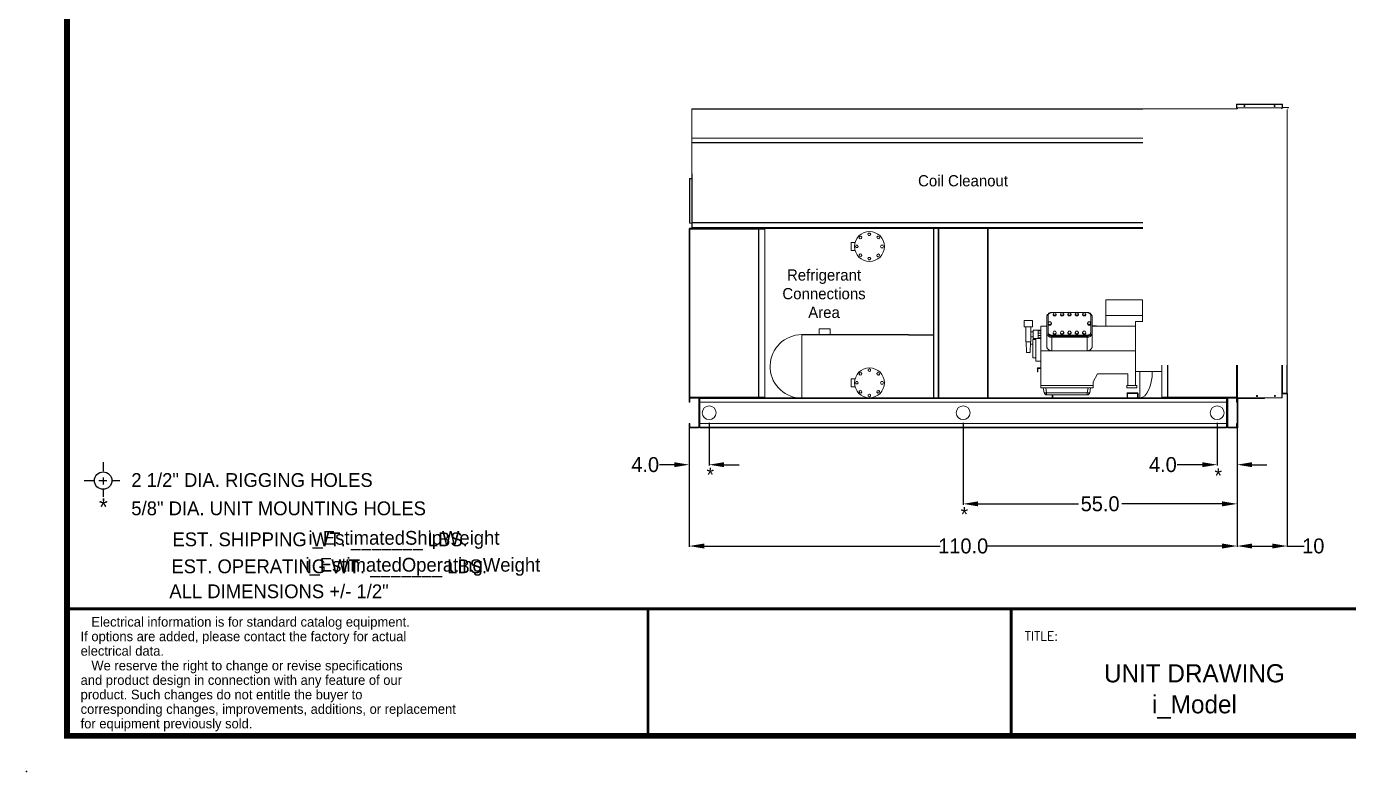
# Model space of a CAD drawing. Header units: inches. Extents: x 1763 to 2243, y -685 to -381.
# Drawn here: x 1762.8 to 2028.2, y -684.7 to -535 of the extents above; entities that cross this region are included whole.
import ezdxf
from ezdxf.enums import TextEntityAlignment as Align

# ---------------------------------------------------------------- set-up
doc = ezdxf.new("R2010")
doc.units = ezdxf.units.IN
doc.header["$MEASUREMENT"] = 0
doc.header["$PDSIZE"] = -1
doc.layers.add('L96', color=7, linetype='Continuous')
doc.styles.add('SIMPLEX', font='SIMPLEX')
doc.dimstyles.get("Standard").update_dxf_attribs({"dimtxt": 3, "dimasz": 3, "dimexe": 0.18, "dimexo": 0.0625, "dimgap": 0.09, "dimtad": 0, "dimtih": 1, "dimtoh": 1, "dimdec": 1, "dimzin": 0, "dimdsep": 46, "dimtxsty": 'Standard', "dimcen": 0.09, "dimadec": 0, "dimazin": 0, "dimtfac": 1, "dimtdec": 1, "dimtofl": 0, "dimtmove": 0, "dimatfit": 3, "dimfxl": 1, "dimtolj": 1, "dimtzin": 0, "dimarcsym": 0})

# ---------------------------------------------------------------- blocks, each defined once
blk = doc.blocks.new('*D2')
at = {"color": 0, "lineweight": -2}
for p, q in [((2005.81, -615.69), (2005.81, -623.24)), ((2001.81, -616.69), (2001.81, -623.24)), ((1998.81, -623.06), (1993.75, -623.06)), ((2008.81, -623.06), (2011.81, -623.06))]:
    blk.add_line(p, q, dxfattribs=at)
at = {"color": 0}
for points in [[(1998.81, -622.56), (1998.81, -623.56), (2001.81, -623.06)], [(2008.81, -622.56), (2008.81, -623.56), (2005.81, -623.06)]]:
    blk.add_solid(points, dxfattribs=at)
at = {"layer": 'Defpoints', "color": 0}
for p in [(2005.81, -615.63), (2001.81, -616.63), (2005.81, -623.06)]:
    blk.add_point(p, dxfattribs=at)
at = {"color": 0, "insert": (1990.91, -623.06), "char_height": 3, "attachment_point": 5}
blk.add_mtext('\\A1;4.0', dxfattribs=at)
blk = doc.blocks.new('*D3')
at = {"color": 0, "lineweight": -2}
for p, q in [((2015.89, -608.79), (2015.89, -639.58)), ((2005.81, -615.69), (2005.81, -639.58)), ((2008.81, -639.4), (2012.89, -639.4)), ((2015.89, -639.4), (2019.27, -639.4))]:
    blk.add_line(p, q, dxfattribs=at)
at = {"color": 0}
for points in [[(2008.81, -638.9), (2008.81, -639.9), (2005.81, -639.4)], [(2012.89, -638.9), (2012.89, -639.9), (2015.89, -639.4)]]:
    blk.add_solid(points, dxfattribs=at)
at = {"layer": 'Defpoints', "color": 0}
for p in [(2015.89, -608.72), (2005.81, -615.63), (2015.89, -639.4)]:
    blk.add_point(p, dxfattribs=at)
at = {"color": 0, "insert": (2021.11, -639.4), "char_height": 3, "attachment_point": 5}
blk.add_mtext('\\A1;10', dxfattribs=at)
blk = doc.blocks.new('*D4')
at = {"color": 0, "lineweight": -2}
for p, q in [((1895.82, -615.59), (1895.82, -623.24)), ((1899.82, -616.69), (1899.82, -623.24)), ((1892.82, -623.06), (1889.82, -623.06)), ((1902.82, -623.06), (1905.82, -623.06))]:
    blk.add_line(p, q, dxfattribs=at)
at = {"color": 0}
for points in [[(1892.82, -622.56), (1892.82, -623.56), (1895.82, -623.06)], [(1902.82, -622.56), (1902.82, -623.56), (1899.82, -623.06)]]:
    blk.add_solid(points, dxfattribs=at)
at = {"layer": 'Defpoints', "color": 0}
for p in [(1895.82, -615.52), (1899.82, -616.63), (1895.82, -623.06)]:
    blk.add_point(p, dxfattribs=at)
at = {"color": 0, "insert": (1886.98, -623.06), "char_height": 3, "attachment_point": 5}
blk.add_mtext('\\A1;4.0', dxfattribs=at)
blk = doc.blocks.new('*D5')
at = {"color": 0, "lineweight": -2}
for p, q in [((1895.82, -619.48), (1895.82, -639.58)), ((2005.81, -619.53), (2005.81, -639.58)), ((1898.82, -639.4), (1946.23, -639.4)), ((2002.81, -639.4), (1955.41, -639.4))]:
    blk.add_line(p, q, dxfattribs=at)
at = {"color": 0}
for points in [[(1898.82, -638.9), (1898.82, -639.9), (1895.82, -639.4)], [(2002.81, -638.9), (2002.81, -639.9), (2005.81, -639.4)]]:
    blk.add_solid(points, dxfattribs=at)
at = {"layer": 'Defpoints', "color": 0}
for p in [(1895.82, -619.41), (2005.81, -619.47), (1895.82, -639.4)]:
    blk.add_point(p, dxfattribs=at)
at = {"color": 0, "insert": (1950.82, -639.4), "char_height": 3, "attachment_point": 5}
blk.add_mtext('\\A1;110.0', dxfattribs=at)
blk = doc.blocks.new('*D12')
at = {"color": 0, "lineweight": -2}
for p, q in [((2005.81, -615.69), (2005.81, -631.11)), ((1950.82, -616.69), (1950.82, -631.11)), ((1953.82, -630.93), (1973.97, -630.93)), ((2002.81, -630.93), (1982.65, -630.93))]:
    blk.add_line(p, q, dxfattribs=at)
at = {"color": 0}
for points in [[(1953.82, -630.43), (1953.82, -631.43), (1950.82, -630.93)], [(2002.81, -630.43), (2002.81, -631.43), (2005.81, -630.93)]]:
    blk.add_solid(points, dxfattribs=at)
at = {"layer": 'Defpoints', "color": 0}
for p in [(2005.81, -615.63), (1950.82, -616.63), (1950.82, -630.93)]:
    blk.add_point(p, dxfattribs=at)
at = {"color": 0, "insert": (1978.31, -630.93), "char_height": 3, "attachment_point": 5}
blk.add_mtext('\\A1;55.0', dxfattribs=at)

msp = doc.modelspace()

# ---------------------------------------------------------------- linework, layer by layer
at = {"color": 7}
for p, q in [((1944.92, -609.63), (1944.92, -575.63)), ((1939.82, -596.95), (1918.43, -596.95)), ((1939.82, -596.95), (1944.92, -596.95)), ((1899.82, -614.63), (1899.82, -616.63)), ((1899.82, -614.63), (1899.82, -616.63)), ((1950.82, -614.63), (1950.82, -616.63)), ((2001.81, -614.63), (2001.81, -616.63)), ((2001.81, -614.63), (2001.81, -616.63))]:
    msp.add_line(p, q, dxfattribs=at)
at = {"color": 7, "linetype": 'Continuous', "lineweight": 15}
for p, q in [((1928.32, -578.43), (1928.32, -580)), ((1929.09, -578.43), (1928.32, -578.43)), ((1928.32, -580), (1929.09, -580)), ((1928.32, -605.83), (1928.32, -607.4)), ((1929.09, -605.83), (1928.32, -605.83)), ((1928.32, -607.4), (1929.09, -607.4))]:
    msp.add_line(p, q, dxfattribs=at)
at = {"color": 7, "lineweight": 25}
for p, q in [((1778.15, -622.53), (1778.15, -624.37)), ((1774.34, -626.25), (1776.21, -626.25)), ((1777.28, -626.25), (1778.86, -626.25)), ((1778.15, -625.66), (1778.15, -627.05)), ((1779.93, -626.25), (1781.52, -626.25)), ((1778.15, -628.04), (1778.15, -629.49)), ((1887.55, -677.52), (1887.55, -652)), ((1960.45, -677.52), (1960.45, -652))]:
    msp.add_line(p, q, dxfattribs=at)
for points, const_width in [([(1770.91, -677.52), (2237.47, -677.52), (2237.47, -385.92), (1770.91, -385.92), (1770.91, -677.52)], 1.17), ([(1888.24, -652), (1770.91, -652)], 0.583), ([(2237.47, -652), (1887.55, -652), (1887.55, -677.52)], 0.583), ([(1960.45, -652), (1960.45, -677.52)], 0.583)]:
    msp.add_lwpolyline(points, dxfattribs=dict(at, const_width=const_width))
at = {"color": 7, "linetype": 'Continuous', "lineweight": 15}
for points in [[(1930.41, -577.63), (1930.49, -577.36), (1930.29, -577.16), (1930.02, -577.23), (1929.94, -577.5), (1930.14, -577.7)], [(1931.69, -576.78), (1931.83, -577.02), (1932.11, -577.02), (1932.25, -576.78), (1932.11, -576.54), (1931.83, -576.54)], [(1933.59, -577.63), (1933.86, -577.71), (1934.05, -577.51), (1933.98, -577.24), (1933.71, -577.17), (1933.51, -577.36)], [(1929.75, -579.21), (1929.61, -578.97), (1929.33, -578.97), (1929.19, -579.21), (1929.33, -579.45), (1929.61, -579.45)], [(1930.4, -580.8), (1930.13, -580.73), (1929.94, -580.92), (1930.01, -581.19), (1930.28, -581.27), (1930.48, -581.07)], [(1933.58, -580.81), (1933.51, -581.08), (1933.7, -581.28), (1933.97, -581.2), (1934.05, -580.93), (1933.85, -580.73)], [(1934.24, -579.22), (1934.38, -579.47), (1934.66, -579.47), (1934.8, -579.22), (1934.66, -578.98), (1934.38, -578.98)], [(1931.69, -581.65), (1931.83, -581.41), (1932.11, -581.41), (1932.25, -581.65), (1932.11, -581.9), (1931.83, -581.9)], [(1930.4, -605.03), (1930.13, -605.11), (1929.94, -604.91), (1930.01, -604.64), (1930.28, -604.56), (1930.48, -604.76)], [(1930.41, -605.02), (1930.49, -604.75), (1930.29, -604.56), (1930.02, -604.63), (1929.94, -604.9), (1930.14, -605.1)], [(1931.99, -604.37), (1931.75, -604.23), (1931.75, -603.95), (1931.99, -603.81), (1932.23, -603.95), (1932.23, -604.23)], [(1933.58, -605.02), (1933.51, -604.75), (1933.7, -604.56), (1933.97, -604.63), (1934.05, -604.9), (1933.85, -605.1)], [(1933.59, -605.03), (1933.86, -605.11), (1934.05, -604.91), (1933.98, -604.64), (1933.71, -604.56), (1933.51, -604.76)], [(1929.75, -606.61), (1929.61, -606.37), (1929.33, -606.37), (1929.19, -606.61), (1929.33, -606.85), (1929.61, -606.85)], [(1934.24, -606.62), (1934.38, -606.86), (1934.66, -606.86), (1934.8, -606.62), (1934.66, -606.38), (1934.38, -606.38)], [(1930.41, -608.21), (1930.49, -608.48), (1930.29, -608.68), (1930.02, -608.6), (1929.94, -608.33), (1930.14, -608.13)], [(1930.4, -608.2), (1930.13, -608.13), (1929.94, -608.32), (1930.01, -608.59), (1930.28, -608.67), (1930.48, -608.47)], [(1932, -608.86), (1932.24, -609), (1932.24, -609.28), (1932, -609.42), (1931.76, -609.28), (1931.76, -609)], [(1933.59, -608.2), (1933.86, -608.13), (1934.05, -608.32), (1933.98, -608.59), (1933.71, -608.67), (1933.51, -608.47)], [(1933.58, -608.21), (1933.51, -608.48), (1933.7, -608.68), (1933.97, -608.6), (1934.05, -608.33), (1933.85, -608.13)]]:
    msp.add_lwpolyline(points, close=True, dxfattribs=at)
for centre in [(1932, -579.22), (1932, -606.62), (1932, -606.62)]:
    msp.add_circle(centre, 3, dxfattribs=at)
at = {"color": 7, "lineweight": 25}
msp.add_circle((1778.15, -626.25), 1.75, dxfattribs=at)
msp.add_point((1762.75, -684.71), dxfattribs=at)
at = {"layer": 'L96', "color": 7, "linetype": 'Continuous', "lineweight": 15}
for p, q in [((1993.86, -551.58), (1896.36, -551.58)), ((1896.36, -551.63), (1896.36, -551.58)), ((1986.89, -551.63), (1896.36, -551.63)), ((1896.36, -565.64), (1896.36, -551.63)), ((2005.81, -551.58), (1993.94, -551.58)), ((2005.67, -550.71), (2005.74, -550.71)), ((2005.67, -550.71), (2005.67, -551.38)), ((2005.67, -551.38), (2005.74, -551.38)), ((2005.74, -550.63), (2005.74, -550.71)), ((2014.88, -550.63), (2005.74, -550.63)), ((2005.74, -550.71), (2014.88, -550.71)), ((2005.74, -550.71), (2005.74, -551.38)), ((2005.74, -550.71), (2005.74, -551.38)), ((2005.74, -551.38), (2014.88, -551.38)), ((2005.81, -551.38), (2005.81, -551.58)), ((2005.89, -551.38), (2005.89, -551.58)), ((2014.81, -551.38), (2014.81, -551.58)), ((2014.88, -550.71), (2014.88, -550.63)), ((2014.88, -551.38), (2014.88, -550.71)), ((2014.88, -550.71), (2014.96, -550.71)), ((2014.88, -551.24), (2014.88, -550.71)), ((2014.88, -550.77), (2014.88, -550.77)), ((2014.88, -551.24), (2014.96, -551.24)), ((2014.89, -551.58), (2014.89, -551.24)), ((2014.96, -551.24), (2014.96, -550.71)), ((2014.96, -551.24), (2014.96, -551.32)), ((2015.86, -551.28), (2014.96, -551.24)), ((2015.85, -551.36), (2014.96, -551.32)), ((2015.86, -551.28), (2015.85, -551.36)), ((2015.85, -551.36), (2016.1, -551.37)), ((2015.86, -551.28), (2016.11, -551.29)), ((2015.89, -551.69), (2015.89, -608.72)), ((2015.89, -551.69), (2015.89, -608.72)), ((2016.11, -551.29), (2016.1, -551.37)), ((1986.89, -557.45), (1896.41, -557.45)), ((1986.89, -558.37), (1896.41, -558.37)), ((1986.89, -558.37), (1896.41, -558.37)), ((1986.89, -558.42), (1896.41, -558.42)), ((1896.41, -564.66), (1896.41, -565.59)), ((1895.92, -565.62), (1895.87, -565.62)), ((1895.87, -565.62), (1895.87, -574.52)), ((1895.92, -565.62), (1895.92, -565.57)), ((1896.36, -565.57), (1895.92, -565.57)), ((1895.92, -574.52), (1895.92, -565.62)), ((1896.36, -565.62), (1895.92, -565.62)), ((1896.36, -565.62), (1895.92, -565.62)), ((1896.41, -565.64), (1896.36, -565.64)), ((1896.36, -565.64), (1896.36, -574.42)), ((1896.41, -565.59), (1896.41, -565.64)), ((1896.41, -565.59), (1896.41, -565.59)), ((1896.41, -565.64), (1896.41, -574.42)), ((1895.82, -575.73), (1895.93, -575.73)), ((1895.82, -575.73), (1895.82, -609.52)), ((1896.11, -575.57), (1895.86, -575.57)), ((1895.86, -575.57), (1895.86, -575.63)), ((1895.93, -575.63), (1895.86, -575.63)), ((1895.87, -574.52), (1895.92, -574.52)), ((1895.92, -574.52), (1896.36, -574.52)), ((1895.92, -574.57), (1895.92, -574.52)), ((1895.92, -574.52), (1896.36, -574.52)), ((1895.92, -574.57), (1896.36, -574.57)), ((1895.93, -575.63), (1896.5, -575.63)), ((1895.93, -575.73), (1895.93, -575.63)), ((1895.93, -575.63), (1895.93, -575.63)), ((1895.93, -575.73), (1909.71, -575.73)), ((1895.93, -575.73), (1895.93, -609.52)), ((1896.36, -575.57), (1896.11, -575.57)), ((1896.11, -575.57), (1896.11, -575.63)), ((1896.36, -575.58), (1896.36, -574.42)), ((1896.36, -574.42), (1896.41, -574.42)), ((1896.61, -575.58), (1896.36, -575.58)), ((1896.36, -575.58), (1896.36, -575.63)), ((1986.89, -575.58), (1896.36, -575.58)), ((1896.36, -575.58), (1896.36, -575.58)), ((1896.41, -574.42), (1896.41, -574.46)), ((1986.89, -574.42), (1896.41, -574.42)), ((1986.89, -574.46), (1896.41, -574.46)), ((1896.41, -574.46), (1896.41, -574.47)), ((1986.89, -574.47), (1896.41, -574.47)), ((1896.41, -574.47), (1896.41, -575.39)), ((1986.89, -575.39), (1896.41, -575.39)), ((1896.61, -575.63), (1896.5, -575.63)), ((1896.61, -575.58), (1896.61, -575.63)), ((1986.89, -575.58), (1896.61, -575.58)), ((1986.89, -575.63), (1896.61, -575.63)), ((1909.71, -575.63), (1909.71, -575.73)), ((1909.71, -575.73), (1909.71, -609.52)), ((1909.71, -575.73), (1909.82, -575.73)), ((1909.82, -575.73), (1909.82, -609.52)), ((1909.82, -609.52), (1909.82, -575.73)), ((1909.82, -575.73), (1909.82, -575.73)), ((1910.97, -575.73), (1909.82, -575.73)), ((1910.97, -609.52), (1910.97, -575.73)), ((1945.82, -575.63), (1945.82, -609.63)), ((1945.82, -609.63), (1945.82, -575.63)), ((1945.92, -575.63), (1945.92, -609.63)), ((1955.71, -575.63), (1955.71, -609.63)), ((1955.82, -575.63), (1955.82, -609.63)), ((1955.82, -575.63), (1955.82, -609.63)), ((1986.83, -589.92), (1979.46, -589.92)), ((1979.46, -593.06), (1979.46, -589.92)), ((1986.83, -593.06), (1986.83, -589.92)), ((1963.09, -595.36), (1963.09, -594.11)), ((1964.71, -594.11), (1963.09, -594.11)), ((1964.71, -594.11), (1964.71, -595.36)), ((1967.6, -596.58), (1967.6, -593.38)), ((1967.85, -596.38), (1967.85, -593.18)), ((1968.04, -594.39), (1967.87, -594.64)), ((1968.36, -594.39), (1968.04, -594.39)), ((1968.52, -594.64), (1968.36, -594.39)), ((1968.6, -592.5), (1975.72, -592.5)), ((1968.6, -592.51), (1975.72, -592.51)), ((1969.03, -592.55), (1968.87, -592.79)), ((1968.87, -592.79), (1969.03, -593.04)), ((1968.87, -592.79), (1968.87, -592.93)), ((1968.87, -592.93), (1969.03, -593.18)), ((1969.36, -592.55), (1969.03, -592.55)), ((1969.03, -593.04), (1969.36, -593.04)), ((1969.03, -593.04), (1969.03, -593.18)), ((1969.03, -593.18), (1969.36, -593.18)), ((1969.52, -592.79), (1969.36, -592.55)), ((1969.36, -593.04), (1969.52, -592.79)), ((1969.36, -593.18), (1969.52, -592.93)), ((1969.36, -593.04), (1969.36, -593.18)), ((1969.52, -592.79), (1969.52, -592.93)), ((1970.51, -592.55), (1970.35, -592.79)), ((1970.35, -592.79), (1970.51, -593.04)), ((1970.35, -592.79), (1970.35, -592.93)), ((1970.35, -592.93), (1970.51, -593.18)), ((1970.84, -592.55), (1970.51, -592.55)), ((1970.51, -593.04), (1970.51, -593.18)), ((1970.51, -593.04), (1970.84, -593.04)), ((1970.51, -593.18), (1970.84, -593.18)), ((1971, -592.79), (1970.84, -592.55)), ((1970.84, -593.04), (1971, -592.79)), ((1970.84, -593.18), (1971, -592.93)), ((1970.84, -593.04), (1970.84, -593.18)), ((1971, -592.79), (1971, -592.93)), ((1972, -592.55), (1971.83, -592.79)), ((1971.83, -592.79), (1972, -593.04)), ((1971.83, -592.79), (1971.83, -592.93)), ((1971.83, -592.93), (1972, -593.18)), ((1972.32, -592.55), (1972, -592.55)), ((1972, -593.04), (1972.32, -593.04)), ((1972, -593.04), (1972, -593.18)), ((1972, -593.18), (1972.32, -593.18)), ((1972.48, -592.79), (1972.32, -592.55)), ((1972.32, -593.04), (1972.48, -592.79)), ((1972.32, -593.18), (1972.48, -592.93)), ((1972.32, -593.04), (1972.32, -593.18)), ((1972.48, -592.79), (1972.48, -592.93)), ((1973.48, -592.55), (1973.31, -592.79)), ((1973.31, -592.79), (1973.48, -593.04)), ((1973.31, -592.79), (1973.31, -592.93)), ((1973.31, -592.93), (1973.48, -593.18)), ((1973.8, -592.55), (1973.48, -592.55)), ((1973.48, -593.04), (1973.8, -593.04)), ((1973.48, -593.04), (1973.48, -593.18)), ((1973.48, -593.18), (1973.8, -593.18)), ((1973.96, -592.79), (1973.8, -592.55)), ((1973.8, -593.04), (1973.96, -592.79)), ((1973.8, -593.18), (1973.96, -592.93)), ((1973.8, -593.04), (1973.8, -593.18)), ((1973.96, -592.79), (1973.96, -592.93)), ((1974.96, -592.55), (1974.79, -592.79)), ((1974.79, -592.79), (1974.96, -593.04)), ((1974.79, -592.79), (1974.79, -592.93)), ((1974.79, -592.93), (1974.96, -593.18)), ((1975.28, -592.55), (1974.96, -592.55)), ((1974.96, -593.04), (1975.28, -593.04)), ((1974.96, -593.04), (1974.96, -593.18)), ((1974.96, -593.18), (1975.28, -593.18)), ((1975.44, -592.79), (1975.28, -592.55)), ((1975.28, -593.04), (1975.44, -592.79)), ((1975.28, -593.18), (1975.44, -592.93)), ((1975.28, -593.04), (1975.28, -593.18)), ((1975.44, -592.79), (1975.44, -592.93)), ((1975.95, -594.39), (1975.79, -594.64)), ((1976.28, -594.39), (1975.95, -594.39)), ((1976.44, -594.64), (1976.28, -594.39)), ((1976.47, -593.18), (1976.47, -596.38)), ((1976.72, -593.38), (1976.72, -596.58)), ((1986.83, -593.06), (1979.46, -593.06)), ((1979.46, -595.2), (1979.46, -593.06)), ((1985.42, -594.32), (1986.89, -594.32)), ((1985.42, -599.39), (1985.42, -594.32)), ((1986.83, -594.32), (1986.83, -593.06)), ((1918.43, -596.95), (1918.43, -609.69)), ((1964.71, -595.36), (1963.09, -595.36)), ((1963.4, -598.36), (1963.4, -595.36)), ((1964.4, -596.53), (1964.4, -595.36)), ((1964.4, -596.36), (1964.9, -596.36)), ((1964.4, -596.53), (1964.4, -597.19)), ((1964.4, -598.36), (1964.4, -597.19)), ((1964.9, -596.05), (1966.4, -596.05)), ((1964.9, -596.05), (1964.9, -597.68)), ((1965.9, -596.16), (1966.4, -596.16)), ((1965.9, -596.16), (1965.9, -596.65)), ((1965.9, -596.65), (1966.4, -596.65)), ((1965.9, -596.65), (1965.9, -597.08)), ((1965.9, -597.08), (1966.4, -597.08)), ((1965.9, -597.08), (1965.9, -597.57)), ((1966.4, -595.2), (1967.6, -595.2)), ((1966.4, -600.18), (1966.4, -595.2)), ((1967.6, -596.58), (1967.6, -599.29)), ((1967.85, -596.38), (1967.85, -596.58)), ((1967.87, -594.64), (1968.03, -594.89)), ((1967.87, -594.64), (1967.87, -594.77)), ((1967.87, -594.77), (1968.03, -595.03)), ((1968.03, -594.89), (1968.36, -594.89)), ((1968.03, -594.89), (1968.03, -595.03)), ((1968.03, -595.03), (1968.36, -595.03)), ((1968.36, -594.89), (1968.52, -594.64)), ((1968.36, -595.03), (1968.52, -594.78)), ((1968.36, -594.89), (1968.36, -595.03)), ((1968.52, -594.64), (1968.52, -594.78)), ((1968.6, -597.04), (1968.6, -597.25)), ((1975.72, -597.04), (1968.6, -597.04)), ((1969.03, -596.24), (1968.87, -596.49)), ((1968.87, -596.49), (1969.03, -596.74)), ((1968.87, -596.49), (1968.87, -596.62)), ((1968.87, -596.62), (1969.03, -596.87)), ((1969.36, -596.24), (1969.03, -596.24)), ((1969.03, -596.74), (1969.36, -596.74)), ((1969.03, -596.74), (1969.03, -596.87)), ((1969.03, -596.87), (1969.36, -596.87)), ((1969.52, -596.49), (1969.36, -596.24)), ((1969.36, -596.74), (1969.52, -596.49)), ((1969.36, -596.87), (1969.52, -596.62)), ((1969.36, -596.74), (1969.36, -596.87)), ((1969.52, -596.49), (1969.52, -596.62)), ((1970.51, -596.24), (1970.35, -596.49)), ((1970.35, -596.49), (1970.51, -596.74)), ((1970.35, -596.49), (1970.35, -596.62)), ((1970.35, -596.62), (1970.51, -596.87)), ((1970.84, -596.24), (1970.51, -596.24)), ((1970.51, -596.74), (1970.84, -596.74)), ((1970.51, -596.74), (1970.51, -596.87)), ((1970.51, -596.87), (1970.84, -596.87)), ((1971, -596.49), (1970.84, -596.24)), ((1970.84, -596.74), (1971, -596.49)), ((1970.84, -596.87), (1971, -596.62)), ((1970.84, -596.74), (1970.84, -596.87)), ((1971, -596.49), (1971, -596.62)), ((1972, -596.24), (1971.83, -596.49)), ((1971.83, -596.49), (1972, -596.74)), ((1971.83, -596.49), (1971.83, -596.62)), ((1971.83, -596.62), (1972, -596.87)), ((1972.32, -596.24), (1972, -596.24)), ((1972, -596.74), (1972.32, -596.74)), ((1972, -596.74), (1972, -596.87)), ((1972, -596.87), (1972.32, -596.87)), ((1972.48, -596.49), (1972.32, -596.24)), ((1972.32, -596.74), (1972.48, -596.49)), ((1972.32, -596.87), (1972.48, -596.62)), ((1972.32, -596.74), (1972.32, -596.87)), ((1972.48, -596.49), (1972.48, -596.62)), ((1973.48, -596.24), (1973.31, -596.49)), ((1973.31, -596.49), (1973.48, -596.74)), ((1973.31, -596.49), (1973.31, -596.62)), ((1973.31, -596.62), (1973.48, -596.87)), ((1973.8, -596.24), (1973.48, -596.24)), ((1973.48, -596.74), (1973.48, -596.87)), ((1973.48, -596.74), (1973.8, -596.74)), ((1973.48, -596.87), (1973.8, -596.87)), ((1973.96, -596.49), (1973.8, -596.24)), ((1973.8, -596.74), (1973.96, -596.49)), ((1973.8, -596.87), (1973.96, -596.62)), ((1973.8, -596.74), (1973.8, -596.87)), ((1973.96, -596.49), (1973.96, -596.62)), ((1974.96, -596.24), (1974.79, -596.49)), ((1974.79, -596.49), (1974.96, -596.74)), ((1974.79, -596.49), (1974.79, -596.62)), ((1974.79, -596.62), (1974.96, -596.87)), ((1975.28, -596.24), (1974.96, -596.24)), ((1974.96, -596.74), (1974.96, -596.87)), ((1974.96, -596.74), (1975.28, -596.74)), ((1974.96, -596.87), (1975.28, -596.87)), ((1975.44, -596.49), (1975.28, -596.24)), ((1975.28, -596.74), (1975.44, -596.49)), ((1975.28, -596.87), (1975.44, -596.62)), ((1975.28, -596.74), (1975.28, -596.87)), ((1975.44, -596.49), (1975.44, -596.62)), ((1975.72, -597.04), (1975.72, -597.25)), ((1975.79, -594.64), (1975.96, -594.89)), ((1975.79, -594.64), (1975.79, -594.78)), ((1975.79, -594.78), (1975.96, -595.03)), ((1975.96, -594.89), (1976.28, -594.89)), ((1975.96, -594.89), (1975.96, -595.03)), ((1975.96, -595.03), (1976.28, -595.03)), ((1976.28, -594.89), (1976.44, -594.64)), ((1976.28, -595.03), (1976.44, -594.77)), ((1976.28, -594.89), (1976.28, -595.03)), ((1976.44, -594.64), (1976.44, -594.77)), ((1976.47, -596.38), (1976.47, -596.58)), ((1977.59, -595.14), (1976.72, -595.14)), ((1976.72, -595.2), (1985.42, -595.2)), ((1976.72, -596.58), (1976.72, -599.29)), ((1977.59, -595.14), (1977.59, -595.2)), ((1964.4, -598.36), (1963.4, -598.36)), ((1963.54, -600.53), (1963.46, -598.36)), ((1964.34, -598.36), (1964.26, -600.53)), ((1964.32, -598.88), (1964.78, -598.88)), ((1964.9, -597.36), (1964.4, -597.36)), ((1964.78, -597.89), (1965.4, -597.89)), ((1964.78, -597.89), (1964.78, -601.62)), ((1966.4, -597.68), (1964.9, -597.68)), ((1965.4, -597.68), (1965.4, -602.26)), ((1965.9, -597.57), (1966.4, -597.57)), ((1975.72, -597.25), (1968.6, -597.25)), ((1968.6, -597.47), (1968.6, -600.18)), ((1975.72, -597.47), (1968.6, -597.47)), ((1975.72, -597.47), (1975.72, -600.18)), ((1985.42, -599.39), (1985.42, -600.18)), ((1963.54, -600.53), (1964.26, -600.53)), ((1965.4, -601.62), (1964.78, -601.62)), ((1966.4, -602.26), (1965.4, -602.26)), ((1966.4, -600.18), (1968.6, -600.18)), ((1966.4, -607.13), (1966.4, -600.18)), ((1975.72, -600.18), (1968.6, -600.18)), ((1975.72, -600.18), (1985.42, -600.18)), ((1985.42, -600.18), (1985.42, -607.13)), ((1965.81, -603.74), (1965.71, -603.74)), ((1965.71, -604.38), (1965.71, -603.74)), ((1965.71, -604.38), (1965.81, -604.38)), ((1965.81, -603.63), (1965.81, -603.73)), ((1965.81, -603.63), (1966.19, -603.63)), ((1965.81, -603.73), (1966.19, -603.73)), ((1965.81, -604.38), (1965.81, -603.74)), ((1966.4, -603.63), (1966.19, -603.63)), ((1966.19, -603.63), (1966.19, -603.73)), ((1966.4, -603.73), (1966.19, -603.73)), ((1977.8, -604.79), (1976.89, -606.41)), ((1980.01, -604.79), (1977.8, -604.79)), ((1983.88, -604.79), (1980.01, -604.79)), ((1983.88, -607.13), (1983.88, -604.79)), ((1990.67, -604.32), (1985.42, -604.32)), ((1986.28, -604.32), (1986.28, -609.63)), ((1986.29, -604.32), (1986.29, -609.62)), ((1986.3, -604.32), (1986.3, -609.63)), ((1990.67, -609.52), (1990.67, -603.08)), ((1991.81, -603.08), (1991.81, -609.52)), ((1991.81, -609.52), (1991.81, -603.08)), ((1991.92, -603.08), (1991.92, -609.52)), ((2005.71, -603.08), (2005.71, -609.52)), ((2005.81, -603.08), (2005.81, -609.63)), ((2005.89, -603.08), (2005.89, -609.63)), ((2014.81, -603.08), (2014.81, -609.63)), ((2014.81, -603.08), (2014.81, -609.63)), ((2014.89, -609.63), (2014.89, -603.08)), ((2014.89, -609.63), (2014.89, -603.08)), ((2014.96, -608.22), (2014.96, -603.08)), ((2014.96, -603.08), (2014.96, -608.72)), ((2014.96, -608.22), (2014.96, -603.08)), ((2014.96, -603.08), (2014.96, -608.72)), ((2015.81, -603.08), (2015.81, -608.72)), ((2015.81, -603.08), (2015.81, -608.72)), ((1976.89, -607.13), (1966.4, -607.13)), ((1966.4, -607.63), (1966.4, -607.13)), ((1976.89, -607.63), (1966.4, -607.63)), ((1966.9, -607.63), (1967.08, -608.62)), ((1967.57, -608.62), (1967.39, -607.63)), ((1975.91, -607.63), (1975.73, -608.62)), ((1976.23, -608.62), (1976.4, -607.63)), ((1976.89, -606.41), (1976.89, -607.13)), ((1976.89, -607.63), (1976.89, -607.13)), ((1983.65, -607.13), (1983.65, -607.63)), ((1985.65, -607.13), (1983.65, -607.13)), ((1983.65, -607.63), (1985.65, -607.63)), ((1985.65, -607.63), (1985.65, -607.13)), ((1895.82, -609.52), (1895.93, -609.52)), ((1895.82, -609.63), (1895.82, -609.53)), ((1895.82, -609.53), (1895.82, -609.53)), ((1895.93, -609.63), (1895.82, -609.63)), ((1895.82, -609.74), (1895.92, -609.74)), ((1895.82, -609.74), (1895.82, -610.51)), ((1895.92, -610.51), (1895.82, -610.51)), ((1895.92, -609.74), (1895.92, -610.51)), ((1895.93, -609.52), (1909.71, -609.52)), ((1895.93, -609.53), (1895.93, -609.63)), ((1895.93, -609.73), (1895.93, -609.63)), ((1897.71, -609.63), (1895.93, -609.63)), ((1897.71, -609.73), (1895.93, -609.73)), ((1897.71, -609.63), (1909.71, -609.63)), ((1897.71, -609.63), (1897.71, -609.73)), ((1897.72, -609.74), (1897.82, -609.74)), ((1897.72, -615.52), (1897.72, -609.74)), ((1897.82, -609.74), (1897.92, -609.74)), ((1897.82, -615.52), (1897.82, -609.74)), ((1897.88, -609.63), (1897.88, -609.74)), ((1897.88, -609.63), (1897.93, -609.63)), ((1897.92, -615.52), (1897.92, -609.74)), ((1897.92, -609.74), (1897.93, -609.74)), ((1897.93, -609.63), (2003.71, -609.63)), ((1897.93, -609.63), (1897.93, -609.74)), ((1897.93, -609.74), (2003.71, -609.74)), ((1897.93, -609.74), (1897.93, -610.51)), ((1897.93, -610.51), (2003.71, -610.51)), ((1897.93, -614.76), (1897.93, -610.51)), ((1909.71, -609.52), (1909.71, -609.63)), ((1909.71, -609.52), (1909.82, -609.52)), ((1909.83, -609.53), (1909.71, -609.53)), ((1909.82, -609.52), (1909.82, -609.52)), ((1909.82, -609.52), (1910.97, -609.52)), ((1909.83, -609.63), (1909.83, -609.53)), ((1909.9, -609.53), (1909.83, -609.53)), ((1909.9, -609.53), (1909.9, -609.52)), ((1909.9, -609.53), (1909.9, -609.52)), ((1909.9, -609.52), (1909.9, -609.53)), ((1909.9, -609.53), (1909.9, -609.52)), ((1909.9, -609.52), (1909.9, -609.53)), ((1909.9, -609.52), (1909.9, -609.53)), ((1909.9, -609.53), (1909.9, -609.53)), ((1909.9, -609.53), (1909.9, -609.53)), ((1909.9, -609.53), (1909.9, -609.53)), ((1911.9, -609.63), (1911.9, -609.53)), ((1911.9, -609.63), (1911.9, -609.53)), ((1944.92, -609.63), (1956.71, -609.63)), ((1975.73, -608.62), (1967.57, -608.62)), ((1967.57, -609.04), (1967.57, -608.62)), ((1967.57, -609.04), (1975.73, -609.04)), ((1968.71, -609.63), (1968.71, -609.04)), ((1968.81, -609.63), (1968.81, -609.04)), ((1975.73, -608.62), (1975.73, -609.04)), ((1983.71, -608.74), (1983.81, -608.74)), ((1983.71, -609.63), (1983.71, -608.74)), ((1983.81, -608.63), (1985.81, -608.63)), ((1983.81, -608.73), (1983.81, -608.63)), ((1983.81, -608.73), (1985.81, -608.73)), ((1983.81, -609.63), (1983.81, -608.74)), ((1985.81, -608.63), (1985.81, -608.73)), ((1985.81, -608.74), (1985.92, -608.74)), ((1985.81, -608.74), (1985.81, -609.63)), ((1985.92, -608.74), (1985.92, -609.63)), ((1986.29, -609.62), (1986.28, -609.63)), ((1986.3, -609.63), (1986.29, -609.62)), ((1991.81, -609.52), (1990.67, -609.52)), ((1991.92, -609.52), (1991.81, -609.52)), ((1991.81, -609.52), (1991.81, -609.52)), ((2005.71, -609.52), (1991.92, -609.52)), ((1991.92, -609.52), (1991.92, -609.63)), ((2003.92, -609.63), (1991.92, -609.63)), ((2003.71, -609.63), (2003.71, -609.74)), ((2003.71, -609.74), (2003.71, -610.51)), ((2003.81, -609.74), (2003.71, -609.74)), ((2003.71, -609.74), (2003.71, -615.52)), ((2003.71, -609.74), (2003.71, -609.74)), ((2003.71, -614.76), (2003.71, -610.51)), ((2003.81, -609.74), (2003.81, -615.52)), ((2003.81, -609.74), (2003.92, -609.74)), ((2003.92, -609.73), (2003.92, -609.63)), ((2003.92, -609.63), (2005.71, -609.63)), ((2003.92, -609.73), (2005.71, -609.73)), ((2003.92, -615.52), (2003.92, -609.74)), ((2005.81, -609.52), (2005.71, -609.52)), ((2005.71, -609.53), (2005.71, -609.63)), ((2005.71, -609.63), (2005.71, -609.73)), ((2005.71, -609.74), (2005.81, -609.74)), ((2005.71, -609.74), (2005.71, -610.51)), ((2005.71, -610.51), (2005.81, -610.51)), ((2005.81, -609.63), (2005.89, -609.63)), ((2005.81, -609.63), (2005.81, -609.74)), ((2005.81, -609.74), (2005.81, -610.51)), ((2005.81, -610.51), (2005.81, -614.76)), ((2005.89, -609.63), (2014.81, -609.63)), ((2005.95, -609.63), (2005.95, -615.63)), ((2005.95, -609.63), (2005.95, -615.63)), ((2005.95, -609.76), (2011.31, -609.76)), ((2007.32, -609.77), (2007.81, -609.77)), ((2011.31, -609.63), (2011.31, -609.76)), ((2014.81, -609.63), (2014.89, -609.63)), ((2014.96, -608.22), (2014.89, -608.22)), ((2014.96, -608.72), (2014.89, -608.72)), ((2015.81, -608.73), (2014.89, -608.73)), ((2015.81, -608.8), (2014.89, -608.8)), ((2014.96, -608.22), (2014.96, -608.72)), ((2014.96, -608.72), (2014.96, -608.72)), ((2015.81, -608.72), (2014.96, -608.72)), ((2015.89, -608.72), (2015.81, -608.72)), ((2015.81, -608.73), (2015.81, -608.8)), ((1895.82, -614.76), (1895.82, -615.52)), ((1895.82, -614.76), (1895.92, -614.76)), ((1895.92, -615.52), (1895.82, -615.52)), ((1895.92, -614.76), (1895.92, -615.52)), ((1895.93, -615.63), (1895.93, -615.53)), ((1895.93, -615.53), (1897.71, -615.53)), ((1895.93, -615.63), (1897.71, -615.63)), ((1897.71, -615.53), (1897.71, -615.63)), ((1897.82, -615.52), (1897.72, -615.52)), ((1897.82, -615.52), (1897.92, -615.52)), ((1897.93, -615.52), (1897.92, -615.52)), ((1897.93, -614.76), (1897.93, -615.52)), ((1897.93, -614.76), (2003.71, -614.76)), ((1897.93, -615.52), (2003.71, -615.52)), ((1897.93, -615.52), (1897.93, -615.63)), ((1897.93, -615.63), (2003.71, -615.63)), ((2003.71, -614.76), (2003.71, -615.52)), ((2003.71, -615.52), (2003.71, -615.63)), ((2003.81, -615.52), (2003.71, -615.52)), ((2003.71, -615.52), (2003.71, -615.52)), ((2003.92, -615.52), (2003.81, -615.52)), ((2003.92, -615.63), (2003.92, -615.53)), ((2005.71, -615.53), (2003.92, -615.53)), ((2005.71, -615.63), (2003.92, -615.63)), ((2005.71, -614.76), (2005.71, -615.52)), ((2005.81, -614.76), (2005.71, -614.76)), ((2005.81, -615.52), (2005.71, -615.52)), ((2005.71, -615.53), (2005.71, -615.63)), ((2005.81, -614.76), (2005.81, -615.52)), ((2005.81, -615.52), (2005.81, -615.63)), ((2005.95, -615.63), (2005.81, -615.63)), ((2005.95, -615.63), (2005.95, -615.63))]:
    msp.add_line(p, q, dxfattribs=at)
at = {"layer": 'L96', "color": 7, "linetype": 'Continuous', "lineweight": 15, "flags": 128}
for points in [[(1967.6, -593.38), (1967.6, -593.28), (1967.63, -593.17), (1967.66, -593.07), (1967.71, -592.97), (1967.77, -592.88), (1967.85, -592.79), (1967.93, -592.72), (1968.03, -592.65), (1968.13, -592.6), (1968.24, -592.55), (1968.36, -592.52), (1968.48, -592.5), (1968.6, -592.5)], [(1967.85, -593.18), (1967.85, -593.08), (1967.88, -592.99), (1967.91, -592.9), (1967.97, -592.82), (1968.03, -592.74), (1968.11, -592.67), (1968.19, -592.62), (1968.28, -592.57), (1968.39, -592.54), (1968.49, -592.52), (1968.6, -592.51)], [(1975.72, -592.5), (1975.84, -592.5), (1975.96, -592.52), (1976.07, -592.55), (1976.18, -592.6), (1976.29, -592.65), (1976.38, -592.72), (1976.47, -592.79), (1976.54, -592.88), (1976.6, -592.97), (1976.65, -593.07), (1976.69, -593.17), (1976.71, -593.28), (1976.72, -593.38)], [(1975.72, -592.51), (1975.83, -592.52), (1975.93, -592.54), (1976.03, -592.57), (1976.12, -592.62), (1976.21, -592.67), (1976.29, -592.74), (1976.35, -592.82), (1976.4, -592.9), (1976.44, -592.99), (1976.46, -593.08), (1976.47, -593.18)], [(1968.6, -597.47), (1968.48, -597.46), (1968.36, -597.44), (1968.24, -597.41), (1968.13, -597.37), (1968.03, -597.31), (1967.93, -597.25), (1967.85, -597.17), (1967.77, -597.09), (1967.71, -597), (1967.66, -596.9), (1967.63, -596.8), (1967.6, -596.69), (1967.6, -596.58)], [(1968.6, -597.04), (1968.49, -597.04), (1968.39, -597.02), (1968.28, -596.98), (1968.19, -596.94), (1968.11, -596.88), (1968.03, -596.81), (1967.97, -596.74), (1967.91, -596.65), (1967.88, -596.56), (1967.85, -596.47), (1967.85, -596.38)], [(1968.6, -597.25), (1968.49, -597.24), (1968.39, -597.22), (1968.28, -597.19), (1968.19, -597.14), (1968.11, -597.09), (1968.03, -597.02), (1967.97, -596.94), (1967.91, -596.86), (1967.88, -596.77), (1967.85, -596.68), (1967.85, -596.58)], [(1976.47, -596.38), (1976.46, -596.47), (1976.44, -596.56), (1976.4, -596.65), (1976.35, -596.74), (1976.29, -596.81), (1976.21, -596.88), (1976.12, -596.94), (1976.03, -596.98), (1975.93, -597.02), (1975.83, -597.04), (1975.72, -597.04)], [(1976.47, -596.58), (1976.46, -596.68), (1976.44, -596.77), (1976.4, -596.86), (1976.35, -596.94), (1976.29, -597.02), (1976.21, -597.09), (1976.12, -597.14), (1976.03, -597.19), (1975.93, -597.22), (1975.83, -597.24), (1975.72, -597.25)], [(1976.72, -596.58), (1976.71, -596.69), (1976.69, -596.8), (1976.65, -596.9), (1976.6, -597), (1976.54, -597.09), (1976.47, -597.17), (1976.38, -597.25), (1976.29, -597.31), (1976.18, -597.37), (1976.07, -597.41), (1975.96, -597.44), (1975.84, -597.46), (1975.72, -597.47)], [(1968.6, -600.18), (1968.48, -600.17), (1968.36, -600.15), (1968.24, -600.12), (1968.13, -600.07), (1968.03, -600.02), (1967.93, -599.95), (1967.85, -599.88), (1967.77, -599.79), (1967.71, -599.7), (1967.66, -599.6), (1967.63, -599.5), (1967.6, -599.39), (1967.6, -599.29)], [(1976.72, -599.29), (1976.71, -599.39), (1976.69, -599.5), (1976.65, -599.6), (1976.6, -599.7), (1976.54, -599.79), (1976.47, -599.88), (1976.38, -599.95), (1976.29, -600.02), (1976.18, -600.07), (1976.07, -600.12), (1975.96, -600.15), (1975.84, -600.17), (1975.72, -600.18)], [(1909.83, -609.63), (1909.83, -609.61), (1909.83, -609.59), (1909.83, -609.57), (1909.83, -609.56), (1909.83, -609.54), (1909.83, -609.53), (1909.83, -609.53), (1909.83, -609.53)], [(1967.57, -608.62), (1967.48, -608.64), (1967.4, -608.65), (1967.33, -608.65), (1967.26, -608.66), (1967.2, -608.66), (1967.15, -608.65), (1967.11, -608.65), (1967.09, -608.64), (1967.08, -608.62)], [(1976.23, -608.62), (1976.22, -608.64), (1976.19, -608.65), (1976.15, -608.65), (1976.11, -608.66), (1976.04, -608.66), (1975.98, -608.65), (1975.9, -608.65), (1975.82, -608.64), (1975.73, -608.62)]]:
    msp.add_lwpolyline(points, dxfattribs=at)
at = {"layer": 'L96', "color": 7, "linetype": 'Continuous', "lineweight": 15}
msp.add_lwpolyline([(1921.93, -595.76), (1924.14, -595.76), (1924.14, -596.95), (1921.93, -596.95)], close=True, dxfattribs=at)
for centre, radius in [((2007.27, -551.01), 0.0995), ((2013.35, -551.01), 0.0995), ((2009.81, -609.26), 0.0995), ((2013.39, -609.26), 0.0995), ((1899.82, -612.63), 1.38), ((1950.82, -612.63), 1.38), ((2001.81, -612.63), 1.38)]:
    msp.add_circle(centre, radius, dxfattribs=at)
for centre, radius, start, end in [((2005.74, -550.71), 0.0757, 90, 180), ((2005.74, -550.71), 0.001, 90, 180), ((2014.88, -550.71), 0.0757, 0, 90), ((2014.88, -550.71), 0.001, 0, 90), ((2014.96, -551.24), 0.0757, 196.653, 267.5), ((2014.96, -551.24), 0.001, 180, 267.5), ((1895.92, -565.62), 0.0488, 90, 180), ((1895.92, -565.62), 0.001, 90, 180), ((1895.92, -574.52), 0.0488, 180, 270), ((1895.92, -574.52), 0.001, 180, 270), ((1918.43, -603.32), 6.38, 90, 266.358), ((1965.81, -603.74), 0.106, 90, 180), ((1965.81, -603.74), 0.001, 90, 180), ((1895.93, -609.74), 0.106, 90, 180), ((1895.93, -609.74), 0.001, 90, 180), ((1897.71, -609.74), 0.106, 360, 90), ((1897.71, -609.74), 0.001, 0, 90), ((1967.57, -608.54), 0.5, 190, 270), ((1975.73, -608.54), 0.5, 270, 350), ((1983.81, -608.74), 0.106, 90, 180), ((1983.81, -608.74), 0.001, 90, 180), ((1985.81, -608.74), 0.106, 0, 90), ((1985.81, -608.74), 0.001, 0, 90), ((2003.92, -609.74), 0.106, 90, 180), ((2003.92, -609.74), 0.001, 90, 180), ((2005.71, -609.74), 0.106, 0, 90), ((2005.71, -609.74), 0.001, 0, 90), ((2015.81, -608.72), 0.001, 270, 0), ((2015.81, -608.72), 0.0757, 270, 0), ((1895.93, -615.52), 0.106, 180, 270), ((1895.93, -615.52), 0.001, 180, 270), ((1897.71, -615.52), 0.106, 270, 0), ((1897.71, -615.52), 0.001, 270, 0), ((2003.92, -615.52), 0.106, 180, 270), ((2003.92, -615.52), 0.001, 180, 270), ((2005.71, -615.52), 0.001, 270, 0), ((2005.71, -615.52), 0.106, 270, 0)]:
    msp.add_arc(centre, radius, start, end, dxfattribs=at)
at = {"layer": 'L96', "color": 7, "linetype": 'Continuous', "lineweight": 15, "extrusion": (4.3e-15, 0, -1)}
msp.add_ellipse((1986.29, -604.26), major_axis=(0, 5.38), ratio=0.465116, start_param=1.582424, end_param=3.136731, dxfattribs=at)
at = {"layer": 'L96', "color": 7, "linetype": 'Continuous', "lineweight": 15}
for points, knots in [([(1895.93, -575.63), (1895.91, -575.63), (1895.88, -575.63), (1895.85, -575.66), (1895.82, -575.69), (1895.82, -575.72), (1895.82, -575.73)], [0, 0, 0, 0, 0.249989, 0.499993, 0.749997, 1, 1, 1, 1]), ([(1895.93, -575.73), (1895.93, -575.72), (1895.93, -575.69), (1895.93, -575.66), (1895.93, -575.63), (1895.93, -575.63), (1895.93, -575.63)], [0, 0, 0, 0, 0.249999, 0.500009, 0.749998, 1, 1, 1, 1]), ([(1895.82, -609.52), (1895.82, -609.54), (1895.82, -609.57), (1895.85, -609.6), (1895.88, -609.63), (1895.91, -609.63), (1895.93, -609.63)], [0, 0, 0, 0, 0.250005, 0.499999, 0.750011, 1, 1, 1, 1]), ([(1895.93, -609.63), (1895.93, -609.63), (1895.93, -609.63), (1895.93, -609.6), (1895.93, -609.57), (1895.93, -609.54), (1895.93, -609.52)], [0, 0, 0, 0, 0.250001, 0.499999, 0.75, 1, 1, 1, 1]), ([(2005.71, -609.63), (2005.71, -609.63), (2005.71, -609.63), (2005.71, -609.6), (2005.71, -609.57), (2005.71, -609.54), (2005.71, -609.52)], [0, 0, 0, 0, 0.250001, 0.499999, 0.75, 1, 1, 1, 1]), ([(2005.81, -609.52), (2005.81, -609.54), (2005.81, -609.57), (2005.78, -609.6), (2005.75, -609.63), (2005.72, -609.63), (2005.71, -609.63)], [0, 0, 0, 0, 0.250001, 0.5, 0.75, 1, 1, 1, 1])]:
    msp.add_open_spline(points, degree=3, knots=knots, dxfattribs=at)

# ---------------------------------------------------------------- texts
at = {"color": 7, "text_generation_flag": 2}
for p in [(1900.8, -626.52), (2002.79, -626.7), (1951.8, -634.48)]:
    msp.add_text('*', height=2.89, dxfattribs=at).set_placement(p)
at = {"color": 7, "lineweight": 25}
for s, height, p in [('2 1/2" DIA. RIGGING HOLES', 2.7702, (1783.81, -627.53)), ('5/8" DIA. UNIT MOUNTING HOLES', 2.7702, (1783.81, -633.21)), ('   Electrical information is for standard catalog equipment.', 1.9415, (1773.63, -655.6)), ('If options are added, please contact the factory for actual', 1.9415, (1773.63, -658.52)), ('electrical data.', 1.9415, (1773.63, -661.43)), ('   We reserve the right to change or revise specifications', 1.9415, (1773.63, -664.38)), ('and product design in connection with any feature of our', 1.9415, (1773.63, -667.29)), ('product. Such changes do not entitle the buyer to', 1.9415, (1773.63, -670.2)), ('corresponding changes, improvements, additions, or replacement ', 1.9415, (1773.63, -673.11)), ('for equipment previously sold.', 1.9415, (1773.63, -676.03))]:
    msp.add_text(s, height=height, dxfattribs=at).set_placement(p)
for s, height, p in [('*', 3.41, (1778.22, -633.26)), ('EST. SHIPPING WT. _______ LBS.', 2.7702, (1821.71, -639.44)), ('i_EstimatedShipWeight', 2.7734, (1838.55, -639.14)), ('EST. OPERATING WT. _______ LBS.', 2.7702, (1823.55, -644.86)), ('i_EstimatedOperatingWeight', 2.7702, (1842.34, -644.55)), ('ALL DIMENSIONS +/- 1/2"', 2.7702, (1813.46, -649.88)), ('UNIT DRAWING', 3.645, (1997.24, -666.79)), ('i_Model', 3.645, (1997.24, -673.01))]:
    msp.add_text(s, height=height, dxfattribs=at).set_placement(p, align=Align.CENTER)
at = {"color": 7, "lineweight": 25, "style": 'SIMPLEX'}
msp.add_text('TITLE:', height=1.822, dxfattribs=at).set_placement((1963.18, -658.38))
at = {"color": 7, "char_height": 2.25, "attachment_point": 8}
for s, insert in [('Coil Cleanout', (1950.79, -567.18)), ('Refrigerant\\PConnections\\PArea', (1922.88, -593.61))]:
    msp.add_mtext(s, dxfattribs=dict(at, insert=insert))

# ---------------------------------------------------------------- dimensions: what is measured, and where the dimension line sits
at = {"color": 7}
dim = msp.add_linear_dim(base=(2015.89, -639.4), p1=(2005.81, -615.63), p2=(2015.89, -608.72), angle=180, text='10', dimstyle='Standard', dxfattribs=at)
dim.commit()
dim.dimension.update_dxf_attribs({"geometry": '*D3', "text_midpoint": (2021.11, -639.4), "dimtype": 160})
for base, p1, p2, picture, middle in [((1895.82, -623.06), (1899.82, -616.63), (1895.82, -615.52), '*D4', (1886.98, -623.06)), ((1950.82, -630.93), (2005.81, -615.63), (1950.82, -616.63), '*D12', (1978.31, -630.93)), ((1895.82, -639.4), (2005.81, -619.47), (1895.82, -619.41), '*D5', (1950.82, -639.4))]:
    dim = msp.add_linear_dim(base=base, p1=p1, p2=p2, angle=180, dimstyle='Standard', dxfattribs=at)
    dim.commit()
    dim.dimension.update_dxf_attribs({"geometry": picture, "text_midpoint": middle})
dim = msp.add_linear_dim(base=(2005.81, -623.06), p1=(2001.81, -616.63), p2=(2005.81, -615.63), angle=180, dimstyle='Standard', dxfattribs=at)
dim.commit()
dim.dimension.update_dxf_attribs({"geometry": '*D2', "text_midpoint": (1990.91, -623.06), "dimtype": 160})

doc.saveas('drawing.dxf')
